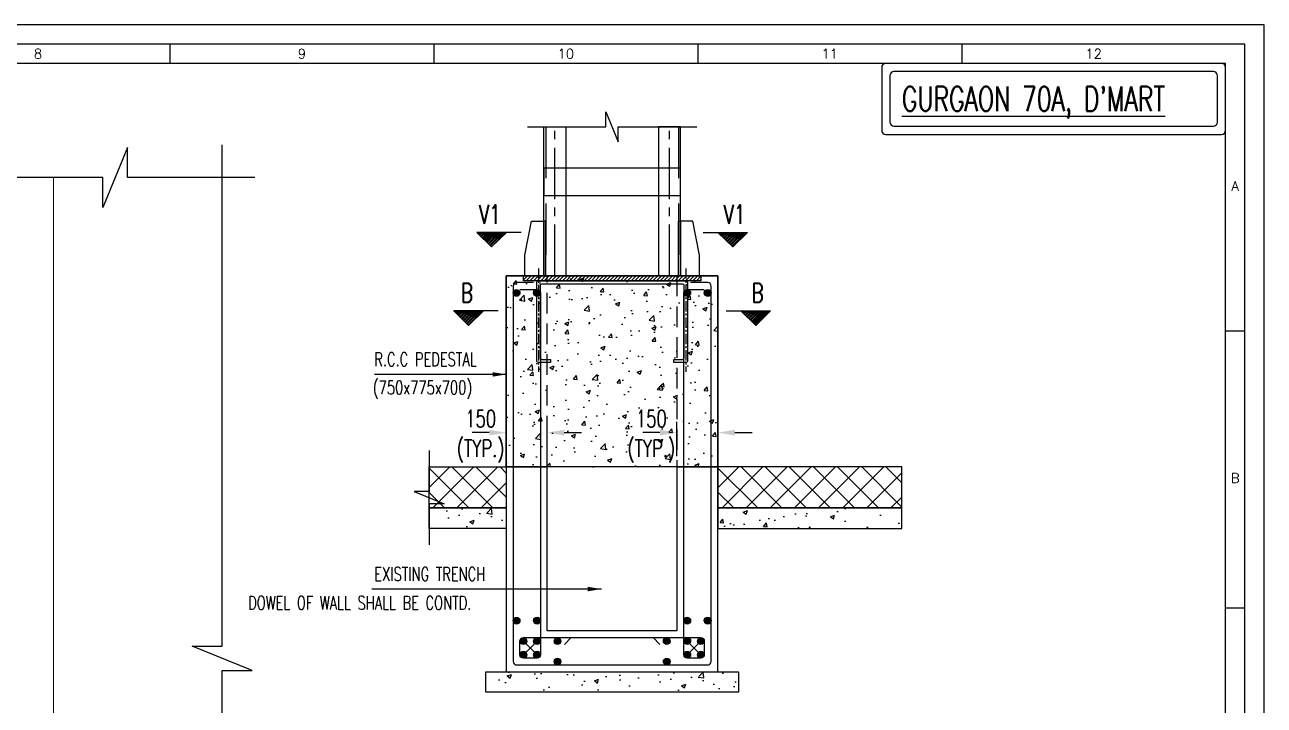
# Model space of a CAD drawing. Header units: inches. Extents: x 6 to 183294, y -48183 to 78918.
# Drawn here: x 36714 to 59406, y 29331 to 41789 of the extents above; entities that cross this region are included whole.
import ezdxf
from ezdxf.enums import TextEntityAlignment as Align

# ---------------------------------------------------------------- set-up
doc = ezdxf.new("R2010")
doc.units = ezdxf.units.IN
doc.header["$MEASUREMENT"] = 0
doc.header["$PDMODE"] = 35
for name, pattern in [('CENTER', [2, 1.25, -0.25, 0.25, -0.25]), ('CENTER2', [1.125, 0.75, -0.125, 0.125, -0.125]), ('HIDDEN', [0.375, 0.25, -0.125])]:
    doc.linetypes.add(name, pattern=pattern)
for name, color, linetype in [('LUGS', 4, 'Continuous'), ('PNA', 8, 'Continuous'), ('S-ARC', 253, 'Continuous'), ('S-BASE PLATE', 3, 'Continuous'), ('S-BRECK LINE', 8, 'Continuous'), ('S-CENTER LINE', 8, 'CENTER2'), ('S-CHEQ PLATE', 9, 'Continuous'), ('S-COLUMN HATCH', 8, 'Continuous'), ('S-CONCRET LINE', 4, 'Continuous'), ('S-DIM-1', 5, 'Continuous'), ('S-HATCH', 253, 'Continuous'), ('S-ISMC', 2, 'Continuous'), ('S-MEM', 4, 'Continuous'), ('S-PCC', 9, 'Continuous'), ('S-REINFORCEMENT', 6, 'Continuous'), ('S-SECTION MARK', 1, 'Continuous'), ('S-TEXT-1', 4, 'Continuous'), ('SCHEDULE LINE-1', 7, 'Continuous'), ('TITLE', 6, 'Continuous')]:
    doc.layers.add(name, color=color, linetype=linetype)
doc.layers.add('SDA_RCC', color=1, linetype='Continuous', lineweight=30)
doc.styles.add('ROMANS', font='simplex.shx', dxfattribs={"width": 0.7})
doc.dimstyles.new('dim20', dxfattribs={"dimtxt": 250, "dimasz": 250, "dimexe": 200, "dimexo": 200, "dimgap": 100, "dimtad": 1, "dimdec": 0, "dimlfac": 0.2, "dimzin": 0, "dimdsep": 46, "dimtxsty": 'ROMANS', "dimcen": 0, "dimclrd": 5, "dimclre": 5, "dimclrt": 4, "dimadec": 0, "dimazin": 0, "dimtfac": 1, "dimtdec": 0, "dimtix": 1, "dimtofl": 0, "dimtmove": 2, "dimatfit": 3, "dimfxl": 0, "dimtolj": 1, "dimtzin": 0, "dimlwd": -1, "dimlwe": -1, "dimarcsym": 0})
doc.dimstyles.new('dim25', dxfattribs={"dimtxt": 250, "dimasz": 250, "dimexe": 200, "dimexo": 200, "dimgap": 100, "dimtad": 1, "dimdec": 0, "dimlfac": 0.25, "dimzin": 0, "dimdsep": 46, "dimtxsty": 'ROMANS', "dimcen": 0, "dimclrd": 5, "dimclre": 5, "dimclrt": 4, "dimadec": 0, "dimazin": 0, "dimtfac": 1, "dimtdec": 0, "dimtix": 1, "dimtofl": 0, "dimtmove": 2, "dimatfit": 3, "dimfxl": 0, "dimtolj": 1, "dimtzin": 0, "dimlwd": -1, "dimlwe": -1, "dimarcsym": 0})
pattern_1 = [(225, (123506.758, 41732.292), (15.2387667, -15.2387667), [])]
pattern_2 = [(225, (123928.318, 40293.69), (15.2387667, -15.2387667), [])]

# ---------------------------------------------------------------- blocks, each defined once
blk = doc.blocks.new('section-11')
at = {"layer": 'S-BRECK LINE'}
for points in [[(21904, 16273), (19573, 16273), (19573, 16823), (19121, 15724), (19121, 16273), (15790, 16273)], [(21304, -2072), (21304, 7246), (21854, 7246), (20755, 7697), (21304, 7697), (21304, 16873)]]:
    blk.add_lwpolyline(points, dxfattribs=at)
at = {"layer": 'SDA_RCC', "color": 8, "lineweight": 0, "ltscale": 1000}
blk.add_lwpolyline([(18214, 16273), (18214, -1472)], dxfattribs=at)
blk = doc.blocks.new('SHEET')
at = {"elevation": -8, "flags": 128}
blk.add_lwpolyline([(674017, -125881), (763101, -125881), (763101, -63214), (674017, -63214)], close=True, dxfattribs=at)
at = {"layer": 'PNA'}
for p, q in [((733053, -63743, -8), (733053, -64273, -8)), ((740301, -63743, -8), (740301, -64273, -8)), ((747548, -63743, -8), (747548, -64273, -8)), ((754795, -63743, -8), (754795, -64273, -8)), ((762042, -71620, -8), (762572, -71620, -8)), ((762042, -79220, -8), (762572, -79220, -8))]:
    blk.add_line(p, q, dxfattribs=at)
at = {"layer": 'PNA', "color": 1, "elevation": -8}
for points in [[(675076, -125351), (762572, -125351), (762572, -63743), (675076, -63743)], [(676135, -124822), (762042, -124822), (762042, -64273), (676135, -64273)]]:
    blk.add_lwpolyline(points, close=True, dxfattribs=at)
at = {"layer": 'PNA', "style": 'ROMANS'}
for s, height, p in [('8', 265, (729431, -64008, -8)), ('9', 265, (736678, -64008, -8)), ('10', 264.8, (743925, -64008, -8)), ('11', 264.8, (751172, -64008, -8)), ('12', 264.8, (758419, -64008, -8)), ('A', 265, (762307, -67636, -8)), ('B', 265, (762307, -75660, -8))]:
    blk.add_text(s, height=height, dxfattribs=at).set_placement(p, align=Align.MIDDLE)
blk = doc.blocks.new('*D87')
at = {"layer": 'Defpoints', "color": 0, "transparency": 16777216}
for p in [(48655, 34322), (48655, 33693, 0), (49405, 33693, 0)]:
    blk.add_point(p, dxfattribs=at)
at = {"layer": 'S-DIM-1', "color": 5, "transparency": 16777216}
for p, q in [((48655, 33893), (48655, 34522)), ((49405, 33893), (49405, 34522)), ((48342, 34322), (48030, 34322)), ((49717, 34322), (50030, 34322))]:
    blk.add_line(p, q, dxfattribs=at)
for points in [[(48342, 34374), (48342, 34270), (48655, 34322)], [(49717, 34374), (49717, 34270), (49405, 34322)]]:
    blk.add_solid(points, dxfattribs=at)
at = {"layer": 'S-DIM-1', "color": 4, "transparency": 16777216, "char_height": 312.5, "attachment_point": 5, "style": 'ROMANS'}
for s, insert in [('\\A1;150', (48186, 34578)), ('\\A1;(TYP.)', (48186, 33984))]:
    blk.add_mtext(s, dxfattribs=dict(at, insert=insert))
blk = doc.blocks.new('*U85')
at = {"layer": 'S-CENTER LINE', "linetype": 'CENTER2', "ltscale": 250}
blk.add_line((0.1, -440.9), (0.1, 104.6), dxfattribs=at)
at = {"layer": 'S-ISMC', "color": 8, "linetype": 'HIDDEN', "ltscale": 750}
blk.add_line((-32.8, 104.6), (-32.8, -440.9), dxfattribs=at)
at = {"layer": 'S-ISMC'}
blk.add_lwpolyline([(-39.9, -440.9), (-39.9, 104.6), (40.1, 104.6), (40.1, -440.9), (-39.9, -440.9)], dxfattribs=at)
blk = doc.blocks.new('*U86')
at = {"layer": 'S-CENTER LINE', "linetype": 'CENTER2', "ltscale": 250}
blk.add_line((0.1, -440.9), (0.1, 104.6), dxfattribs=at)
at = {"layer": 'S-ISMC', "color": 8, "linetype": 'HIDDEN', "ltscale": 750}
blk.add_line((-32.8, 104.6), (-32.8, -440.9), dxfattribs=at)
at = {"layer": 'S-ISMC'}
blk.add_lwpolyline([(-39.9, -440.9), (-39.9, 104.6), (40.1, 104.6), (40.1, -440.9), (-39.9, -440.9)], dxfattribs=at)
blk = doc.blocks.new('*D88')
at = {"layer": 'Defpoints', "color": 0, "transparency": 16777216}
for p in [(45530, 34322), (45530, 33693, 0), (46280, 33693, 0)]:
    blk.add_point(p, dxfattribs=at)
at = {"layer": 'S-DIM-1', "color": 5, "transparency": 16777216}
for p, q in [((45530, 33893), (45530, 34522)), ((46280, 33893), (46280, 34522)), ((45217, 34322), (44905, 34322)), ((46592, 34322), (46905, 34322))]:
    blk.add_line(p, q, dxfattribs=at)
for points in [[(45217, 34374), (45217, 34270), (45530, 34322)], [(46592, 34374), (46592, 34270), (46280, 34322)]]:
    blk.add_solid(points, dxfattribs=at)
at = {"layer": 'S-DIM-1', "color": 4, "transparency": 16777216, "char_height": 312.5, "attachment_point": 5, "style": 'ROMANS'}
for s, insert in [('\\A1;150', (45061, 34578)), ('\\A1;(TYP.)', (45061, 33984))]:
    blk.add_mtext(s, dxfattribs=dict(at, insert=insert))

msp = doc.modelspace()

# ---------------------------------------------------------------- hatches: boundary and pattern name
at = {"layer": 'S-CHEQ PLATE'}
h = msp.add_hatch(dxfattribs=at)
h.set_pattern_fill('ANSI31', color=8, scale=375)
h.set_pattern_definition([(45, (-829499.627, -84625.603), (-33.1456304, 33.1456304), [])])
h.paths.add_polyline_path([(45842.472, 37193.256), (49092.472, 37193.256), (49092.472, 37103.256), (45842.472, 37103.256)])
at = {"layer": 'S-HATCH', "linetype": 'ByBlock'}
h = msp.add_hatch(dxfattribs=at)
h.set_pattern_fill('ANSI37', color=8, scale=2500)
h.set_pattern_definition([(45, (-27435645.3, 1546700.54), (-220.970869, 220.970869), []), (135, (-27435645.3, 1546700.54), (-220.970869, -220.970869), [])])
h.paths.add_polyline_path([(44115.311, 32943.257), (44115.311, 33693.257), (45529.972, 33693.256), (45529.972, 32943.256)])
h = msp.add_hatch(dxfattribs=at)
h.set_pattern_fill('ANSI37', color=8, scale=2500)
h.set_pattern_definition([(45, (-27434770.3, 1546700.54), (-220.970869, 220.970869), []), (135, (-27434770.3, 1546700.54), (-220.970869, -220.970869), [])])
h.paths.add_polyline_path([(52771.472, 32943.257), (52771.472, 33693.257), (49404.972, 33693.256), (49404.972, 32943.256)])
at = {"layer": 'S-PCC', "linetype": 'ByBlock'}
h = msp.add_hatch(dxfattribs=at)
h.set_pattern_fill('AR-CONC,_O', color=8, scale=111.111111)
h.set_pattern_definition([(50, (-32964.77, 12675.5), (796.956, -69.7246), [83.333, -916.667]), (355, (-32964.8, 12675.5), (-154.168, 835.769), [66.667, -733.333]), (100.4514, (-32898.35, 12669.7), (642.7876, 766.0444), [70.8224, -779.047]), (46.1842, (-32964.8, 12897.7), (1185.824, -183.91), [125, -1375]), (96.6356, (-32866, 12882.4), (1038.513, 1082.354), [106.234, -1168.57]), (351.1842, (-32964.8, 12897.7), (1038.513, 1082.354), [100, -1100]), (21, (-32853.66, 12842.2), (663.23, -447.3543), [83.333, -916.667]), (326, (-32853.66, 12842.2), (270.35, 805.722), [66.667, -733.333]), (71.4514, (-32798.4, 12804.9), (933.5804, 358.368), [70.8224, -779.047]), (37.5, (-32964.77, 12675.5), (13.51095, 369.8821), [0, -724.4444, 0, -744.4444, 0, -736.111]), (7.5, (-32964.77, 12675.5), (292.2995, 438.2352), [0, -424.4444, 0, -707.7778, 0, -280.5556]), (327.5, (-33212.54, 12675.5), (593.136, -25.061), [0, -277.7778, 0, -866.6667, 0, -1150]), (317.5, (-33323.66, 12675.5), (647.9846, 111.2278), [0, -361.111, 0, -575.5556, 0, -816.6667])])
h.paths.add_polyline_path([(45529.972, 37193.256), (49404.972, 37193.256), (49404.972, 33693.256), (45529.972, 33693.256)])
h = msp.add_hatch(dxfattribs=at)
h.set_pattern_fill('AR-CONC,_O', color=8, scale=111.111111)
h.set_pattern_definition([(50, (-27435645.3, 1546700.54), (796.955758, -69.724594), [83.333333, -916.666667]), (355, (-27435645.3, 1546700.5), (-154.168148, 835.769037), [66.666667, -733.333333]), (100.4514445, (-27435578.9, 1546694.7), (642.787607, 766.044434), [70.822436, -779.04679]), (46.1842, (-27435645.3, 1546922.8), (1185.8237, -183.910312), [125, -1375]), (96.6356355, (-27435546.5, 1546907.4), (1038.513273, 1082.354), [106.233713, -1168.570844]), (351.184164, (-27435645.3, 1546922.8), (1038.51327, 1082.354), [100, -1100]), (21, (-27435534.2, 1546867.2), (663.230058, -447.354323), [83.333333, -916.666667]), (326, (-27435534.2, 1546867.2), (270.35037, 805.722272), [66.666667, -733.333333]), (71.4514447, (-27435478.9, 1546829.9), (933.580419, 358.367948), [70.822433, -779.04679]), (37.5, (-27435645.3, 1546700.54), (13.5109504, 369.8820598), [0, -724.4444444, 0, -744.4444444, 0, -736.111111]), (7.5, (-27435645.3, 1546700.54), (292.299486, 438.2352354), [0, -424.4444444, 0, -707.777778, 0, -280.5555556]), (327.5, (-27435893.08, 1546700.54), (593.1360402, -25.0609686), [0, -277.777778, 0, -866.666667, 0, -1150]), (317.5, (-27436004.2, 1546700.54), (647.984633, 111.227758), [0, -361.111111, 0, -575.555556, 0, -816.666667])])
h.paths.add_polyline_path([(44115.311, 32568.258), (44115.311, 32943.258), (45529.972, 32943.256), (45529.972, 32568.256)])
h = msp.add_hatch(dxfattribs=at)
h.set_pattern_fill('AR-CONC,_O', color=8, scale=111.111111)
h.set_pattern_definition([(50, (-27434770.3, 1546700.54), (796.955758, -69.724594), [83.333333, -916.666667]), (355, (-27434770.3, 1546700.5), (-154.168148, 835.769037), [66.666667, -733.333333]), (100.4514445, (-27434703.9, 1546694.7), (642.787607, 766.044434), [70.822436, -779.04679]), (46.1842, (-27434770.3, 1546922.8), (1185.8237, -183.910312), [125, -1375]), (96.6356355, (-27434671.5, 1546907.4), (1038.513273, 1082.354), [106.233713, -1168.570844]), (351.184164, (-27434770.3, 1546922.8), (1038.51327, 1082.354), [100, -1100]), (21, (-27434659.2, 1546867.2), (663.230058, -447.354323), [83.333333, -916.666667]), (326, (-27434659.2, 1546867.2), (270.35037, 805.722272), [66.666667, -733.333333]), (71.4514447, (-27434603.9, 1546829.9), (933.580419, 358.367948), [70.822433, -779.04679]), (37.5, (-27434770.3, 1546700.54), (13.5109504, 369.8820598), [0, -724.4444444, 0, -744.4444444, 0, -736.111111]), (7.5, (-27434770.3, 1546700.54), (292.299486, 438.2352354), [0, -424.4444444, 0, -707.777778, 0, -280.5555556]), (327.5, (-27435018.08, 1546700.54), (593.1360402, -25.0609686), [0, -277.777778, 0, -866.666667, 0, -1150]), (317.5, (-27435129.2, 1546700.54), (647.984633, 111.227758), [0, -361.111111, 0, -575.555556, 0, -816.666667])])
h.paths.add_polyline_path([(52771.472, 32568.258), (52771.472, 32943.258), (49404.972, 32943.256), (49404.972, 32568.256)])
h = msp.add_hatch(dxfattribs=at)
h.set_pattern_fill('AR-CONC,_O', color=8, scale=111.111111)
h.set_pattern_definition([(50, (-27431770.3, 1543700.54), (796.955758, -69.724594), [83.333333, -916.666667]), (355, (-27431770.3, 1543700.5), (-154.168148, 835.769037), [66.666667, -733.333333]), (100.4514445, (-27431703.9, 1543694.7), (642.787607, 766.044434), [70.822436, -779.04679]), (46.1842, (-27431770.3, 1543922.8), (1185.8237, -183.910312), [125, -1375]), (96.6356355, (-27431671.5, 1543907.4), (1038.513273, 1082.354), [106.233713, -1168.570844]), (351.184164, (-27431770.3, 1543922.8), (1038.51327, 1082.354), [100, -1100]), (21, (-27431659.2, 1543867.2), (663.230058, -447.354323), [83.333333, -916.666667]), (326, (-27431659.2, 1543867.2), (270.35037, 805.722272), [66.666667, -733.333333]), (71.4514447, (-27431603.9, 1543829.9), (933.580419, 358.367948), [70.822433, -779.04679]), (37.5, (-27431770.3, 1543700.54), (13.5109504, 369.8820598), [0, -724.4444444, 0, -744.4444444, 0, -736.111111]), (7.5, (-27431770.3, 1543700.54), (292.299486, 438.2352354), [0, -424.4444444, 0, -707.777778, 0, -280.5555556]), (327.5, (-27432018.08, 1543700.54), (593.1360402, -25.0609686), [0, -277.777778, 0, -866.666667, 0, -1150]), (317.5, (-27432129.2, 1543700.54), (647.984633, 111.227758), [0, -361.111111, 0, -575.555556, 0, -816.666667])])
h.paths.add_polyline_path([(45154.972, 29568.258), (45154.972, 29943.258), (49779.972, 29943.256), (49779.972, 29568.256)])
at = {"layer": 'S-SECTION MARK', "ltscale": 5}
h = msp.add_hatch(dxfattribs=at)
h.set_pattern_fill('ANSI31', color=256, scale=172.406964, angle=-180, style=0)
h.set_pattern_definition(pattern_1)
h.paths.add_polyline_path([(45260.539, 37721.339), (44988.674, 37988.468), (45532.404, 37988.468)])
h = msp.add_hatch(dxfattribs=at)
h.set_pattern_fill('ANSI31', color=256, scale=172.406964, angle=-180, style=0)
h.set_pattern_definition(pattern_1)
h.paths.add_polyline_path([(49674.405, 37721.339), (49946.27, 37988.468), (49402.539, 37988.468)])
h = msp.add_hatch(dxfattribs=at)
h.set_pattern_fill('ANSI31', color=256, scale=172.406964, angle=-180, style=0)
h.set_pattern_definition(pattern_2)
h.paths.add_polyline_path([(44838.979, 36282.737), (44567.114, 36549.866), (45110.845, 36549.866)])
h = msp.add_hatch(dxfattribs=at)
h.set_pattern_fill('ANSI31', color=256, scale=172.406964, angle=-180, style=0)
h.set_pattern_definition(pattern_2)
h.paths.add_polyline_path([(50095.965, 36282.737), (50367.83, 36549.866), (49824.099, 36549.866)])

# ---------------------------------------------------------------- linework, layer by layer
at = {"layer": 'LUGS'}
msp.add_lwpolyline([(46337.472, 35663.256), (46337.472, 35603.256), (46117.472, 35603.256, -0.414213562), (46087.472, 35633.256), (46087.472, 37078.256, -0.414213562), (46112.472, 37103.256), (48822.472, 37103.256, -0.414213562), (48847.472, 37078.256), (48847.472, 35633.256, -0.414213562), (48817.472, 35603.256), (48597.472, 35603.256), (48597.472, 35663.256), (48757.472, 35663.256, 0.414213562), (48787.472, 35693.256), (48787.472, 37013.256, 0.414213562), (48757.472, 37043.256), (46177.472, 37043.256, 0.414213562), (46147.472, 37013.256), (46147.472, 35693.256, 0.414213562), (46177.472, 35663.256), (46337.472, 35663.256)], format="xyb", dxfattribs=at)
at = {"layer": 'S-BASE PLATE', "color": 3, "ltscale": 2}
msp.add_lwpolyline([(48717.472, 39163.657), (46217.472, 39163.657), (46217.472, 38663.657), (48717.472, 38663.657)], close=True, dxfattribs=at)
at = {"layer": 'S-BRECK LINE'}
for points in [[(45917.472, 39920.538), (47354.656, 39920.539), (47354.656, 40195.287), (47580.288, 39645.792), (47580.288, 39920.539), (49017.472, 39920.539)], [(44115.313, 33993.257), (44115.312, 33243.573), (43840.564, 33243.573), (44390.06, 33017.942), (44115.312, 33017.942), (44115.312, 32268.258)]]:
    msp.add_lwpolyline(points, dxfattribs=at)
at = {"layer": 'S-CENTER LINE', "color": 8, "linetype": 'CENTER', "ltscale": 150}
for points in [[(46117.472, 37329.923), (46117.472, 35436.59)], [(48817.472, 37329.923), (48817.472, 35436.59)]]:
    msp.add_lwpolyline(points, dxfattribs=at)
at = {"layer": 'S-COLUMN HATCH', "color": 1}
msp.add_lwpolyline([(45842.472, 37193.256), (49092.472, 37193.256), (49092.472, 37103.256), (45842.472, 37103.256)], close=True, dxfattribs=at)
at = {"layer": 'S-CONCRET LINE'}
for p, q in [((45529.972, 37193.256), (45529.972, 29943.256)), ((49404.972, 37193.256), (45529.972, 37193.256)), ((49404.972, 29943.256), (49404.972, 37193.256)), ((45529.972, 33693.256), (46279.972, 33693.256)), ((46279.972, 30693.256), (46279.972, 33693.256)), ((48654.972, 33693.256), (48654.972, 30693.256)), ((48654.972, 33693.256), (49404.972, 33693.256)), ((48654.972, 30693.256), (46279.972, 30693.256)), ((45529.972, 29943.256), (49404.972, 29943.256))]:
    msp.add_line(p, q, dxfattribs=at)
at = {"layer": 'S-CONCRET LINE', "color": 8, "linetype": 'HIDDEN', "ltscale": 1500}
for p, q in [((46279.972, 33693.256), (46279.972, 37193.256)), ((48654.972, 37193.256), (48654.972, 33693.256))]:
    msp.add_line(p, q, dxfattribs=at)
at = {"layer": 'S-HATCH', "color": 8, "linetype": 'ByBlock'}
for points in [[(44115.311, 32943.257), (44115.311, 33693.257), (45529.972, 33693.256), (45529.972, 32943.256)], [(52771.472, 32943.257), (52771.472, 33693.257), (49404.972, 33693.256), (49404.972, 32943.256)]]:
    msp.add_lwpolyline(points, close=True, dxfattribs=at)
at = {"layer": 'S-MEM'}
for points in [[(45867.489, 37568.256), (45992.489, 38193.256), (46217.472, 38193.256), (46217.472, 37193.256), (45867.489, 37193.256)], [(46217.472, 37193.256), (46255.082, 37193.256), (46255.082, 38193.256), (46217.472, 38193.256)], [(48717.472, 37193.256), (48679.862, 37193.256), (48679.862, 38193.256), (48717.472, 38193.256)], [(49067.454, 37568.256), (48942.454, 38193.256), (48717.472, 38193.256), (48717.472, 37193.256), (49067.454, 37193.256)]]:
    msp.add_lwpolyline(points, close=True, dxfattribs=at)
at = {"layer": 'S-PCC', "color": 8, "linetype": 'ByBlock'}
for points in [[(45529.972, 37193.256), (49404.972, 37193.256), (49404.972, 33693.256), (45529.972, 33693.256)], [(44115.311, 32568.258), (44115.311, 32943.258), (45529.972, 32943.256), (45529.972, 32568.256)], [(52771.472, 32568.258), (52771.472, 32943.258), (49404.972, 32943.256), (49404.972, 32568.256)], [(45154.972, 29568.258), (45154.972, 29943.258), (49779.972, 29943.256), (49779.972, 29568.256)]]:
    msp.add_lwpolyline(points, close=True, dxfattribs=at)
at = {"layer": 'S-REINFORCEMENT', "color": 8, "ltscale": 10}
for p, q in [((46092.472, 30505.756), (45842.472, 30255.756)), ((46092.472, 30255.756), (45842.472, 30505.756)), ((48842.472, 30505.756), (49092.472, 30255.756)), ((48842.472, 30255.756), (49092.472, 30505.756))]:
    msp.add_line(p, q, dxfattribs=at)
at = {"layer": 'S-REINFORCEMENT', "color": 5, "ltscale": 10}
for points in [[(46029.972, 37068.256), (45717.472, 37068.256, 0.414213562), (45654.972, 37005.756), (45654.972, 30130.756, 0.414213562), (45717.472, 30068.256), (49217.472, 30068.256, 0.414213562), (49279.972, 30130.756), (49279.972, 37005.756, 0.414213562), (49217.472, 37068.256), (48904.972, 37068.256)], [(45779.972, 36943.256), (46092.472, 36943.256, -0.414213562), (46154.972, 36880.756), (46154.972, 30255.756, -0.414213562), (46092.472, 30193.256), (45842.472, 30193.256, -0.414213562), (45779.972, 30255.756), (45779.972, 30505.756, -0.414213562), (45842.472, 30568.256), (48217.472, 30568.256), (48342.472, 30443.256)], [(46592.472, 30443.256), (46717.472, 30568.256), (49092.472, 30568.256, -0.414213562), (49154.972, 30505.756), (49154.972, 30255.756, -0.414213562), (49092.472, 30193.256), (48842.472, 30193.256, -0.414213562), (48779.972, 30255.756), (48779.972, 36880.756, -0.414213562), (48842.472, 36943.256), (49154.972, 36943.256)]]:
    msp.add_lwpolyline(points, format="xyb", dxfattribs=at)
at = {"layer": 'S-REINFORCEMENT', "color": 5, "ltscale": 10, "const_width": 62.5}
for points in [[(45686.222, 36880.756, 1), (45748.722, 36880.756, 1)], [(46123.722, 36880.756, -1), (46061.222, 36880.756, -1)], [(48811.222, 36880.756, 1), (48873.722, 36880.756, 1)], [(49248.722, 36880.756, -1), (49186.222, 36880.756, -1)], [(45686.222, 30880.756, -1), (45748.722, 30880.756, -1)], [(46123.722, 30880.756, 1), (46061.222, 30880.756, 1)], [(48811.222, 30880.756, -1), (48873.722, 30880.756, -1)], [(49248.722, 30880.756, 1), (49186.222, 30880.756, 1)], [(45873.722, 30505.756, 1), (45811.222, 30505.756, 1)], [(46061.222, 30505.756, -1), (46123.722, 30505.756, -1)], [(48873.722, 30505.756, 1), (48811.222, 30505.756, 1)], [(49061.222, 30505.756, -1), (49123.722, 30505.756, -1)], [(45873.722, 30255.756, -1), (45811.222, 30255.756, -1)], [(46061.222, 30255.756, 1), (46123.722, 30255.756, 1)], [(48873.722, 30255.756, -1), (48811.222, 30255.756, -1)], [(49061.222, 30255.756, 1), (49123.722, 30255.756, 1)]]:
    msp.add_lwpolyline(points, format="xyb", close=True, dxfattribs=at)
at = {"layer": 'S-REINFORCEMENT', "color": 5, "ltscale": 10, "const_width": 62.5, "elevation": 0}
for points in [[(46498.722, 30505.756, 1), (46436.222, 30505.756, 1)], [(48436.222, 30505.756, -1), (48498.722, 30505.756, -1)], [(46498.722, 30130.756, -1), (46436.222, 30130.756, -1)], [(48436.222, 30130.756, 1), (48498.722, 30130.756, 1)]]:
    msp.add_lwpolyline(points, format="xyb", close=True, dxfattribs=at)
at = {"layer": 'S-REINFORCEMENT', "color": 5, "ltscale": 10}
for centre in [(45717.472, 36880.756), (46092.472, 36880.756), (48842.472, 36880.756), (49217.472, 36880.756), (45717.472, 30880.756), (46092.472, 30880.756), (48842.472, 30880.756), (49217.472, 30880.756), (45842.472, 30505.756), (46092.472, 30505.756), (46467.472, 30505.756), (48467.472, 30505.756), (48842.472, 30505.756), (49092.472, 30505.756), (45842.472, 30255.756), (46092.472, 30255.756), (46467.472, 30130.756), (48467.472, 30130.756), (48842.472, 30255.756), (49092.472, 30255.756)]:
    msp.add_circle(centre, 62.5, dxfattribs=at)
at = {"layer": 'S-SECTION MARK'}
for p, q in [((45801.532, 37988.468), (44988.674, 37988.468)), ((44988.674, 37988.468), (45260.539, 37721.339)), ((45532.404, 37988.468), (45260.539, 37721.339)), ((49133.412, 37988.468), (49946.27, 37988.468)), ((49402.539, 37988.468), (49674.405, 37721.339)), ((49946.27, 37988.468), (49674.405, 37721.339)), ((45379.972, 36549.866), (44567.114, 36549.866)), ((44567.114, 36549.866), (44838.979, 36282.737)), ((45110.845, 36549.866), (44838.979, 36282.737)), ((49554.972, 36549.866), (50367.83, 36549.866)), ((49824.099, 36549.866), (50095.965, 36282.737)), ((50367.83, 36549.866), (50095.965, 36282.737))]:
    msp.add_line(p, q, dxfattribs=at)
at = {"layer": 'SCHEDULE LINE-1', "color": 2}
for points in [[(52402.306, 41007.898), (52402.306, 39857.898, 0.414213562), (52477.306, 39782.898), (58624.866, 39782.898, 0.414213562), (58699.866, 39857.898), (58699.866, 41007.898, 0.414213562), (58624.866, 41082.898), (52477.306, 41082.898, 0.414213562)], [(52552.306, 40857.898), (52552.306, 40012.898, 0.414213562), (52632.306, 39932.898), (58474.866, 39932.898, 0.414213562), (58549.866, 40007.898), (58549.866, 40857.898, 0.414213562), (58474.866, 40932.898), (52627.306, 40932.898, 0.414213562)]]:
    msp.add_lwpolyline(points, format="xyb", close=True, dxfattribs=at)

# ---------------------------------------------------------------- block references
at = {"xscale": 0.6667775899993817, "yscale": 0.6667775899993817, "zscale": 0.6667775899993817}
msp.add_blockref('SHEET', (-449412.721, 83938.595, 5.014), dxfattribs=at)
at = {"layer": 'S-ARC', "linetype": 'ByBlock', "lineweight": 15}
msp.add_blockref('section-11', (19023.381, 22718.187), dxfattribs=at)
at = {"layer": 'S-ISMC', "yscale": 5, "zscale": 5}
for name, p, xscale in [('*U85', (46416.858, 39397.514), 5), ('*U86', (48518.086, 39397.514), -5)]:
    msp.add_blockref(name, p, dxfattribs=dict(at, xscale=xscale))

# ---------------------------------------------------------------- texts
at = {"layer": 'S-SECTION MARK', "style": 'ROMANS', "width": 0.7}
for s, p in [('V1', (45227.596, 38319.632)), ('V1', (49707.348, 38319.632)), ('B', (44806.036, 36881.03)), ('B', (50128.908, 36881.03))]:
    msp.add_text(s, height=350, dxfattribs=at).set_placement(p, align=Align.MIDDLE)
at = {"layer": 'S-TEXT-1', "style": 'ROMANS', "width": 0.7}
for s, p in [('R.C.C PEDESTAL', (43112.757, 35664.05, 8048144.262)), ('(750x775x700)', (43087.757, 35148.336, 8048144.262)), ('EXISTING TRENCH', (43112.757, 31733.485, 8048144.262)), ('DOWEL OF WALL SHALL BE CONTD.', (40802.675, 31205.738, 8048144.262))]:
    msp.add_text(s, height=250, dxfattribs=at).set_placement(p, align=Align.MIDDLE_LEFT)
at = {"layer": 'TITLE', "style": 'ROMANS', "width": 0.7}
msp.add_text("%%UGURGAON 70A, D'MART", height=450, dxfattribs=at).set_placement((52772.894, 40432.898), align=Align.MIDDLE_LEFT)

# ---------------------------------------------------------------- dimensions: what is measured, and where the dimension line sits
at = {"layer": 'S-DIM-1'}
for base, p1, p2, picture, middle in [((45529.972, 34321.828, 0), (46279.972, 33693.256), (45529.972, 33693.256, 0), '*D88', (45061.222, 34321.828, 0)), ((48654.972, 34321.828, 0), (49404.972, 33693.256), (48654.972, 33693.256, 0), '*D87', (48186.222, 34321.828, 0))]:
    dim = msp.add_linear_dim(base=base, p1=p1, p2=p2, text='<>\\X(TYP.)', dimstyle='dim20', override={"dimtxt": 312.5, "dimasz": 312.5}, dxfattribs=at)
    dim.commit()
    dim.dimension.update_dxf_attribs({"geometry": picture, "text_midpoint": middle, "dimtype": 160})

# ---------------------------------------------------------------- leaders
msp.add_leader([(47271.03, 31458.114), (43067.534, 31458.114)], dimstyle='dim25', override={"dimgap": 100, "dimtad": 0})
msp.add_leader([(45529.972, 35388.336), (43116.137, 35388.336)], dimstyle='dim25', override={"dimasz": 250}, dxfattribs=at)

doc.saveas('drawing.dxf')
